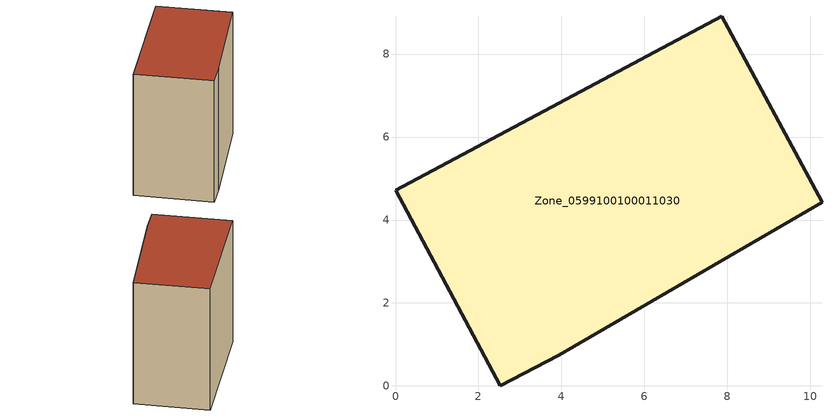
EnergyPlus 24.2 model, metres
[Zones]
Zone_0599100100011030
 floor ground (C_G): 0,4.71 7.86,8.92 10.28,4.43 3.94,0.73 2.53,0 z3.72
 wall outside (C_F): 7.86,8.92 0,4.71 2.53,0 3.94,0.73 10.28,4.43 7.86,8.92 z3.72:12.82
 roof outside (C_R): 10.28,4.43 7.86,8.92 0,4.71 2.53,0 3.94,0.73 z12.82
[BUILDING]
Pand.0599100100011030: North Axis=0; Terrain=City; Loads Convergence Tolerance Value=0.04; Temperature Convergence Tolerance Value=0.4; Solar Distribution=FullExterior; Maximum Number of Warmup Days=25; Minimum Number of Warmup Days=1
[Site:Location]
Rotterdam.The.Hague.AP_ZH_NLD Design_Conditions: Latitude=51.96; Longitude=4.45; Time Zone=1; Elevation=-4.5
[SITE:GROUNDTEMPERATURE:BUILDINGSURFACE]
18, 18, 18, 18, 18, 18, 18, 18, 18, 18, 18, 18
[MATERIAL] Thermal Absorptance=0.9; Solar Absorptance=0.7; Visible Absorptance=0.7
Name | Roughness | Thickness | Conductivity | Density | Specific Heat
G.TI.2015-2018 | MediumSmooth | 0.15 | 0.0428571 | 540 | 1210
F.TI.2015-2018 | Rough | 0.3 | 0.0666667 | 1920 | 840
R.TI.2015-2018 | MediumRough | 0.2 | 0.0333333 | 1500 | 1000
[CONSTRUCTION]
C_G: G.TI.2015-2018
C_F: F.TI.2015-2018
C_R: R.TI.2015-2018
[ZONE]
Zone_0599100100011030: Type=1; Multiplier=1; Ceiling Height=Autocalculate; Volume=Autocalculate; Floor Area=autocalculate; Part of Total Floor Area=Yes
[ZONEINFILTRATION:DESIGNFLOWRATE]
Infil_Zone_0599100100011030: Zone or ZoneList or Space or SpaceList=Zone_0599100100011030; Schedule=AlwaysOn; Design Flow Rate Calculation Method=Flow/Area; Flow Rate per Floor Area=0.0015; Constant Term Coefficient=1; Temperature Term Coefficient=0; Velocity Term Coefficient=0; Velocity Squared Term Coefficient=0
[HVACTEMPLATE:ZONE:IDEALLOADSAIRSYSTEM]
Zone_0599100100011030: Maximum Heating Supply Air Temperature=50; Minimum Cooling Supply Air Temperature=13; Maximum Heating Supply Air Humidity Ratio=0.0156; Minimum Cooling Supply Air Humidity Ratio=0.0077; Heating Limit=NoLimit; Cooling Limit=NoLimit; Dehumidification Control Type=ConstantSensibleHeatRatio; Cooling Sensible Heat Ratio=0.7; Dehumidification Setpoint=60; Humidification Control Type=None; Humidification Setpoint=30; Outdoor Air Method=None; Outdoor Air Flow Rate per Person=0.00944; Outdoor Air Flow Rate per Zone Floor Area=0; Outdoor Air Flow Rate per Zone=0; Demand Controlled Ventilation Type=None; Outdoor Air Economizer Type=NoEconomizer; Heat Recovery Type=None; Sensible Heat Recovery Effectiveness=0.7; Latent Heat Recovery Effectiveness=0.65
[ZONECONTROL:THERMOSTAT]
ThermostatControl_Zone_0599100100011030: Zone or ZoneList=Zone_0599100100011030; Control Type Schedule=DualSetpointControlType; Control 1=Thermostat_Zone_0599100100011030; Temperature Difference Between Cutout And Setpoint=0
[THERMOSTATSETPOINT:DUALSETPOINT]
Thermostat_Zone_0599100100011030: Heating Setpoint Temperature Schedule=HeatingSetpoint_Zone_0599100100011030; Cooling Setpoint Temperature Schedule=CoolingSetpoint_Zone_0599100100011030
[SCHEDULE:COMPACT]
HeatingSetpoint_Zone_0599100100011030: Through: 12/31, For: AllDays, Until: 24:00, 21
CoolingSetpoint_Zone_0599100100011030: Through: 12/31, For: AllDays, Until: 24:00, 24
DualSetpointControlType: Through: 12/31, For: AllDays, Until: 24:00, 4
AlwaysOn: Through: 12/31, For: AllDays, Until: 24:00, 1
